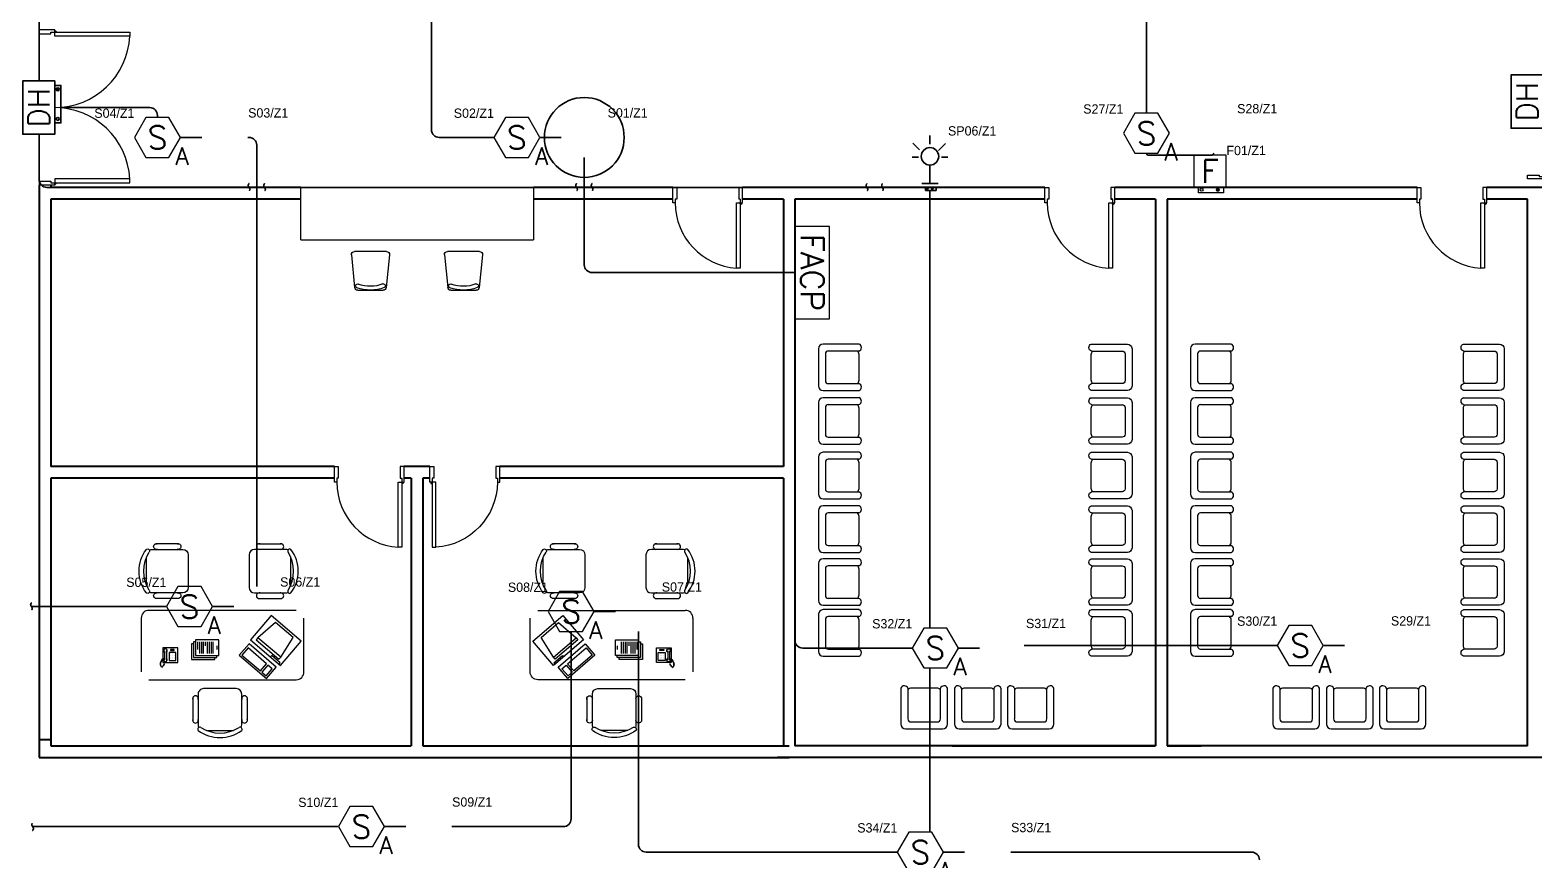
# Model space of a CAD drawing. Extents: x -59 to 582, y -1177 to 100.
# Drawn here: x 227.62 to 247.02, y -668.05 to -657.35 of the extents above; entities that cross this region are included whole.
import ezdxf
from ezdxf.enums import TextEntityAlignment as Align

# ---------------------------------------------------------------- set-up
doc = ezdxf.new("R2010")
doc.units = 0
doc.header["$LTSCALE"] = 0.15
doc.linetypes.add('HIDDEN', pattern=[0.375, 0.25, -0.125])
doc.layers.get('0').update_dxf_attribs({"color": 252})
for name, color, linetype in [('0 ARCH', 252, 'Continuous'), ('0 fire alarm', 252, 'Continuous'), ('0 sockets', 252, 'Continuous'), ('AUTOINCR', 7, 'Continuous'), ('FIRE_LOOP', 7, 'Continuous'), ('WIRING', 4, 'Continuous')]:
    doc.layers.add(name, color=color, linetype=linetype)
for name, color, linetype, lineweight in [('DOOR', 252, 'Continuous', 20), ('FUR', 252, 'Continuous', 9), ('sofa', 252, 'Continuous', 9), ('T-FIRE-B', 4, 'Continuous', 0), ('T-TEXT', 2, 'Continuous', 0), ('wall', 252, 'Continuous', 30)]:
    doc.layers.add(name, color=color, linetype=linetype, lineweight=lineweight)
doc.styles.add('ROMAND', font='ROMAND.SHX')
doc.styles.add('ROMANS', font='ROMANS.shx', dxfattribs={"width": 0.8})
doc.styles.add('TEXT-NFP', font='simplex.shx')
pattern_1 = [(0, (0, 0), (0, 6.985), [5.08, -1.905]), (90, (0, 0), (-6.985, 4e-16), [5.08, -1.905])]

# ---------------------------------------------------------------- blocks, each defined once
blk = doc.blocks.new('WQ')
h = blk.add_hatch(color=6)
h.dxf.hatch_style = 1
h.paths.add_polyline_path([(-126.091, 5), (-126.091, -169.521), (126.091, -169.521), (126.091, 5)])
h.paths.add_polyline_path([(121.091, 0), (121.091, -164.521), (-121.091, -164.521), (-121.091, 0)], flags=16)
at = {"layer": '0 sockets', "color": 3, "style": 'ROMAND'}
blk.add_attdef('ACCESS_CONTROL', (-48.663, 7.622), '', height=7.973, dxfattribs=at)
blk = doc.blocks.new('RECTANG')
for p, q in [((1, 1), (0, 1)), ((0, 1), (0, 0)), ((1, 0), (1, 1)), ((0, 0), (1, 0))]:
    blk.add_line(p, q)
blk = doc.blocks.new('IBMAT', base_point=(61, 306))
for p, q in [((75, 307), (75, 306)), ((81, 307), (75, 307)), ((81, 306), (81, 307))]:
    blk.add_line(p, q)
at = {"xscale": 21, "yscale": 17, "zscale": 21}
blk.add_blockref('RECTANG', (61, 306), dxfattribs=at)
blk = doc.blocks.new('KEYBOARD', base_point=(60, 294))
for p, xscale, yscale, zscale in [((60, 294), 19, 8, 19), ((61, 295), 13, 5, 13), ((75, 295), 3, 5, 3)]:
    blk.add_blockref('RECTANG', p, dxfattribs=dict(xscale=xscale, yscale=yscale, zscale=zscale))
blk = doc.blocks.new('FNCOMP')
for p, q in [((-6.64, 16.23), (-8.5, 3.5)), ((6.08, 16.23), (-6.64, 16.23)), ((8, 3.5), (6.08, 16.23)), ((-8.5, 3.5), (-8.5, 2.04)), ((8, 3.5), (-8.5, 3.5)), ((-8.5, 2.04), (8, 2.04)), ((8, 2.04), (8, 3.5))]:
    blk.add_line(p, q)
at = {"xscale": 1.033846153846154, "yscale": 1.033846153846154, "zscale": 1.033846153846154}
for name, p in [('IBMAT', (-10.86, 0)), ('KEYBOARD', (-10.05, -10.5))]:
    blk.add_blockref(name, p, dxfattribs=at)
blk = doc.blocks.new('CHAIR7')
for p, q in [((0, 9), (0, -9)), ((20, 12), (3, 12)), ((5.12, 15.04), (17.88, 15.04)), ((23, -7.44), (23, 7.44)), ((3, -12), (20, -12)), ((5.12, -15), (17.88, -15))]:
    blk.add_line(p, q)
for centre, radius, start, end in [((3, 9), 3, 90, 180), ((5.56, 13.54), 1.56, 73.7398, 286.2602), ((17.44, 13.54), 1.56, 253.7398, 106.2602), ((20, 9), 3, 62.41556, 90), ((22.34, 11.12), 1.1, 53.30994, 212.02741), ((4.82, 0), 19.64, 327.57575, 32.42425), ((7, 0), 20, 323.1301, 36.8699), ((3, -9), 3, 180, 270), ((5.56, -13.5), 1.56, 73.7398, 286.2602), ((17.44, -13.5), 1.56, 253.7398, 106.2602), ((20, -9), 3, 270, 297.58444), ((22.34, -11.12), 1.1, 147.97259, 306.69006)]:
    blk.add_arc(centre, radius, start, end)
blk = doc.blocks.new('FNPHONE')
for p, q in [((-9.1, 0.22), (-9.7, 0.02)), ((-8.9, 0.62), (-9.5, 0.42)), ((-8.7, 1.02), (-9.3, 0.82)), ((-8.5, 1.42), (-9.1, 1.22)), ((-8.3, 1.82), (-8.9, 1.62)), ((-7.14, 0.56), (-7.5, -0.58)), ((-7.29, 6.54), (-7.29, 1.54)), ((-6.29, 6.54), (-6.29, 1.54)), ((-3.87, 4.85), (-3.87, 4.85)), ((-3.87, 3.91), (-3.87, 3.91)), ((-3.87, 2.97), (-3.87, 2.97)), ((-3.87, 2.03), (-3.87, 2.03)), ((-2.94, 4.85), (-2.94, 4.85)), ((-2.94, 3.91), (-2.94, 3.91)), ((-2.94, 2.97), (-2.94, 2.97)), ((-2.94, 2.03), (-2.94, 2.03)), ((-2, 4.85), (-2, 4.85)), ((-2, 3.91), (-2, 3.91)), ((-2, 2.97), (-2, 2.97)), ((-2, 2.03), (-2, 2.03)), ((-9.3, -0.18), (-9.9, -0.38)), ((-9.3, -0.58), (-9.9, -0.78)), ((-9.3, -0.98), (-9.9, -1.18)), ((-9.3, -1.38), (-9.9, -1.58)), ((-9.1, -1.78), (-9.7, -1.98)), ((-8.9, -2.18), (-9.5, -2.38)), ((-8.43, -2.46), (-9.03, -2.66)), ((-7.9, -1.98), (-8.5, -2.18)), ((-7.7, -1.58), (-8.3, -1.78)), ((-7.5, -1.18), (-8.1, -1.38)), ((-7.3, -0.78), (-7.9, -0.98))]:
    blk.add_line(p, q)
for centre, start, end in [((-6.79, 6.54), 298.49146, 241.50854), ((-6.79, 1.54), 118.49146, 61.50854)]:
    blk.add_arc(centre, 1.05, start, end)
for p, xscale, yscale, zscale in [((-8.21, 0), 8.20528234483245, 8.104073169521023, 8.20528234483245), ((-4.81, 1.25), 3.75, 4.375, 3.75), ((-4.03, 6.72), 2.03125, 0.46875, 2.03125)]:
    blk.add_blockref('RECTANG', p, dxfattribs=dict(xscale=xscale, yscale=yscale, zscale=zscale))
blk = doc.blocks.new('D90')
at = {"layer": 'DOOR'}
for points in [[(0.03, 0.2), (0.03, 1.04), (0.078, 1.04), (0.078, 0.2)], [(0.03, 0.2), (0, 0.2), (0, 0), (0.05, 0), (0.05, 0.15), (0.03, 0.15)], [(0.87, 0.2), (0.9, 0.2), (0.9, 0), (0.85, 0), (0.85, 0.15), (0.87, 0.15)]]:
    blk.add_lwpolyline(points, close=True, dxfattribs=at)
blk.add_circle((0.02, 0.21), 0.01, dxfattribs=at)
blk.add_arc((0.025, 0.197), 0.845, 0.2218, 86.3889, dxfattribs=at)
blk = doc.blocks.new('Ch01')
at = {"layer": 'FUR'}
for p, q in [((-0.499, -0.205), (-0.499, 0.207)), ((-0.455, 0.247), (-0.035, 0.205)), ((0.001, 0.165), (0.001, -0.163)), ((-0.455, -0.244), (-0.035, -0.202))]:
    blk.add_line(p, q, dxfattribs=at)
for centre, radius, start, end in [((-0.459, 0.207), 0.04, 84.2894, 180), ((-0.039, 0.165), 0.04, 0, 84.2894), ((-0.055, 0.168), 0.025, 20.5276, 200.5276), ((-0.499, 0.001), 0.449, 339.1935, 20.5276), ((-0.499, 0.001), 0.499, 339.1935, 20.5276), ((-0.056, -0.167), 0.025, 159.1935, 339.1935), ((-0.039, -0.163), 0.04, 275.7106, 0), ((-0.459, -0.205), 0.04, 180, 275.7106)]:
    blk.add_arc(centre, radius, start, end, dxfattribs=at)
blk = doc.blocks.new('ARCH')
at = {"layer": 'DOOR'}
for p, q in [((46.125, 355.955), (46.125, 355.905)), ((55.17, 355.725), (55.15, 355.725))]:
    blk.add_line(p, q, dxfattribs=at)
for points in [[(46.325, 357.875), (46.325, 357.905), (46.125, 357.905), (46.125, 357.855), (46.275, 357.855), (46.275, 357.875)], [(46.325, 357.875), (47.295, 357.875), (47.295, 357.825), (46.325, 357.825)], [(65.525, 356.014), (65.525, 355.984), (65.325, 355.984), (65.325, 356.034), (65.475, 356.034), (65.475, 356.014)], [(46.325, 355.935), (47.295, 355.935), (47.295, 355.985), (46.325, 355.985)], [(54.33, 355.675), (54.3, 355.675), (54.3, 355.875), (54.35, 355.875), (54.35, 355.725), (54.33, 355.725)], [(59.13, 355.675), (59.1, 355.675), (59.1, 355.875), (59.15, 355.875), (59.15, 355.725), (59.13, 355.725)], [(59.97, 355.675), (60, 355.675), (60, 355.875), (59.95, 355.875), (59.95, 355.725), (59.97, 355.725)], [(63.93, 355.675), (63.9, 355.675), (63.9, 355.875), (63.95, 355.875), (63.95, 355.725), (63.93, 355.725)], [(64.77, 355.675), (64.8, 355.675), (64.8, 355.875), (64.75, 355.875), (64.75, 355.725), (64.77, 355.725)], [(55.17, 355.675), (55.17, 354.835), (55.122, 354.835), (55.122, 355.675)], [(59.97, 355.675), (59.97, 354.835), (59.922, 354.835), (59.922, 355.675)], [(64.77, 355.675), (64.77, 354.835), (64.722, 354.835), (64.722, 355.675)]]:
    blk.add_lwpolyline(points, close=True, dxfattribs=at)
for points in [[(46.125, 355.955), (46.275, 355.955), (46.275, 355.935), (46.325, 355.935), (46.325, 355.905), (46.125, 355.905)], [(55.17, 355.725), (55.17, 355.675), (55.2, 355.675), (55.2, 355.875), (55.15, 355.875), (55.15, 355.725)]]:
    blk.add_lwpolyline(points, dxfattribs=at)
for centre in [(46.335, 357.885), (46.335, 355.925), (55.18, 355.665), (59.98, 355.665), (64.78, 355.665)]:
    blk.add_circle(centre, 0.01, dxfattribs=at)
for centre, radius, start, end in [((46.325, 357.875), 0.971, 270, 357.0492), ((46.325, 355.933), 0.971, 2.9508, 90), ((55.175, 355.678), 0.845, 180.2218, 266.3889), ((59.975, 355.678), 0.845, 180.2218, 266.3889), ((64.775, 355.678), 0.845, 180.2218, 266.3889)]:
    blk.add_arc(centre, radius, start, end, dxfattribs=at)
at = {"layer": 'FUR'}
for p, q in [((56.702, 353.855), (56.237, 353.855)), ((59.698, 353.855), (60.163, 353.855)), ((61.502, 353.855), (61.037, 353.855)), ((64.498, 353.855), (64.963, 353.855)), ((56.177, 353.795), (56.177, 353.315)), ((56.267, 353.727), (56.267, 353.382)), ((56.7, 353.765), (56.305, 353.765)), ((56.702, 353.39), (56.702, 353.72)), ((59.698, 353.39), (59.698, 353.72)), ((59.7, 353.765), (60.095, 353.765)), ((60.133, 353.727), (60.133, 353.382)), ((60.223, 353.795), (60.223, 353.315)), ((60.977, 353.795), (60.977, 353.315)), ((61.067, 353.727), (61.067, 353.382)), ((61.5, 353.765), (61.105, 353.765)), ((61.502, 353.39), (61.502, 353.72)), ((64.498, 353.39), (64.498, 353.72)), ((64.5, 353.765), (64.895, 353.765)), ((64.933, 353.727), (64.933, 353.382)), ((65.023, 353.795), (65.023, 353.315)), ((56.305, 353.345), (56.7, 353.345)), ((60.095, 353.345), (59.7, 353.345)), ((61.105, 353.345), (61.5, 353.345)), ((64.895, 353.345), (64.5, 353.345)), ((56.177, 353.103), (56.177, 352.623)), ((56.237, 353.255), (56.702, 353.255)), ((56.702, 353.163), (56.237, 353.163)), ((60.163, 353.255), (59.698, 353.255)), ((59.698, 353.163), (60.163, 353.163)), ((60.223, 353.103), (60.223, 352.623)), ((60.977, 353.103), (60.977, 352.623)), ((61.037, 353.255), (61.502, 353.255)), ((61.502, 353.163), (61.037, 353.163)), ((64.963, 353.255), (64.498, 353.255)), ((64.498, 353.163), (64.963, 353.163)), ((65.023, 353.103), (65.023, 352.623)), ((56.267, 353.036), (56.267, 352.691)), ((56.7, 353.073), (56.305, 353.073)), ((56.702, 352.698), (56.702, 353.028)), ((59.698, 352.698), (59.698, 353.028)), ((59.7, 353.073), (60.095, 353.073)), ((60.133, 353.036), (60.133, 352.691)), ((61.067, 353.036), (61.067, 352.691)), ((61.5, 353.073), (61.105, 353.073)), ((61.502, 352.698), (61.502, 353.028)), ((64.498, 352.698), (64.498, 353.028)), ((64.5, 353.073), (64.895, 353.073)), ((64.933, 353.036), (64.933, 352.691)), ((56.237, 352.563), (56.702, 352.563)), ((56.305, 352.653), (56.7, 352.653)), ((60.163, 352.563), (59.698, 352.563)), ((60.095, 352.653), (59.7, 352.653)), ((61.037, 352.563), (61.502, 352.563)), ((61.105, 352.653), (61.5, 352.653)), ((64.963, 352.563), (64.498, 352.563)), ((64.895, 352.653), (64.5, 352.653)), ((56.177, 352.399), (56.177, 351.919)), ((56.702, 352.459), (56.237, 352.459)), ((56.267, 352.332), (56.267, 351.987)), ((56.7, 352.369), (56.305, 352.369)), ((56.702, 351.994), (56.702, 352.324)), ((59.698, 352.459), (60.163, 352.459)), ((59.698, 351.994), (59.698, 352.324)), ((59.7, 352.369), (60.095, 352.369)), ((60.133, 352.332), (60.133, 351.987)), ((60.223, 352.399), (60.223, 351.919)), ((60.977, 352.399), (60.977, 351.919)), ((61.502, 352.459), (61.037, 352.459)), ((61.067, 352.332), (61.067, 351.987)), ((61.5, 352.369), (61.105, 352.369)), ((61.502, 351.994), (61.502, 352.324)), ((64.498, 352.459), (64.963, 352.459)), ((64.498, 351.994), (64.498, 352.324)), ((64.5, 352.369), (64.895, 352.369)), ((64.933, 352.332), (64.933, 351.987)), ((65.023, 352.399), (65.023, 351.919)), ((56.305, 351.949), (56.7, 351.949)), ((60.095, 351.949), (59.7, 351.949)), ((61.105, 351.949), (61.5, 351.949)), ((64.895, 351.949), (64.5, 351.949)), ((56.237, 351.859), (56.702, 351.859)), ((56.702, 351.767), (56.237, 351.767)), ((60.163, 351.859), (59.698, 351.859)), ((59.698, 351.767), (60.163, 351.767)), ((61.037, 351.859), (61.502, 351.859)), ((61.502, 351.767), (61.037, 351.767)), ((64.963, 351.859), (64.498, 351.859)), ((64.498, 351.767), (64.963, 351.767)), ((56.177, 351.707), (56.177, 351.227)), ((56.267, 351.64), (56.267, 351.295)), ((56.7, 351.677), (56.305, 351.677)), ((56.702, 351.302), (56.702, 351.632)), ((59.698, 351.302), (59.698, 351.632)), ((59.7, 351.677), (60.095, 351.677)), ((60.133, 351.64), (60.133, 351.295)), ((60.223, 351.707), (60.223, 351.227)), ((60.977, 351.707), (60.977, 351.227)), ((61.067, 351.64), (61.067, 351.295)), ((61.5, 351.677), (61.105, 351.677)), ((61.502, 351.302), (61.502, 351.632)), ((64.498, 351.302), (64.498, 351.632)), ((64.5, 351.677), (64.895, 351.677)), ((64.933, 351.64), (64.933, 351.295)), ((65.023, 351.707), (65.023, 351.227)), ((56.237, 351.167), (56.702, 351.167)), ((56.305, 351.257), (56.7, 351.257)), ((60.163, 351.167), (59.698, 351.167)), ((60.095, 351.257), (59.7, 351.257)), ((61.037, 351.167), (61.502, 351.167)), ((61.105, 351.257), (61.5, 351.257)), ((64.963, 351.167), (64.498, 351.167)), ((64.895, 351.257), (64.5, 351.257)), ((56.177, 351.026), (56.177, 350.546)), ((56.702, 351.086), (56.237, 351.086)), ((56.267, 350.958), (56.267, 350.613)), ((56.7, 350.996), (56.305, 350.996)), ((56.702, 350.621), (56.702, 350.951)), ((59.698, 351.086), (60.163, 351.086)), ((59.698, 350.621), (59.698, 350.951)), ((59.7, 350.996), (60.095, 350.996)), ((60.133, 350.958), (60.133, 350.613)), ((60.223, 351.026), (60.223, 350.546)), ((60.977, 351.026), (60.977, 350.546)), ((61.502, 351.086), (61.037, 351.086)), ((61.067, 350.958), (61.067, 350.613)), ((61.5, 350.996), (61.105, 350.996)), ((61.502, 350.621), (61.502, 350.951)), ((64.498, 351.086), (64.963, 351.086)), ((64.498, 350.621), (64.498, 350.951)), ((64.5, 350.996), (64.895, 350.996)), ((64.933, 350.958), (64.933, 350.613)), ((65.023, 351.026), (65.023, 350.546)), ((56.305, 350.576), (56.7, 350.576)), ((60.095, 350.576), (59.7, 350.576)), ((61.105, 350.576), (61.5, 350.576)), ((64.895, 350.576), (64.5, 350.576)), ((56.177, 350.37), (56.177, 349.89)), ((56.237, 350.486), (56.702, 350.486)), ((56.702, 350.43), (56.237, 350.43)), ((60.163, 350.486), (59.698, 350.486)), ((59.698, 350.43), (60.163, 350.43)), ((60.223, 350.37), (60.223, 349.89)), ((60.977, 350.37), (60.977, 349.89)), ((61.037, 350.486), (61.502, 350.486)), ((61.502, 350.43), (61.037, 350.43)), ((64.963, 350.486), (64.498, 350.486)), ((64.498, 350.43), (64.963, 350.43)), ((65.023, 350.37), (65.023, 349.89)), ((56.267, 350.303), (56.267, 349.958)), ((56.7, 350.34), (56.305, 350.34)), ((56.702, 349.965), (56.702, 350.295)), ((59.698, 349.965), (59.698, 350.295)), ((59.7, 350.34), (60.095, 350.34)), ((60.133, 350.303), (60.133, 349.958)), ((61.067, 350.303), (61.067, 349.958)), ((61.5, 350.34), (61.105, 350.34)), ((61.502, 349.965), (61.502, 350.295)), ((64.498, 349.965), (64.498, 350.295)), ((64.5, 350.34), (64.895, 350.34)), ((64.933, 350.303), (64.933, 349.958)), ((56.237, 349.83), (56.702, 349.83)), ((56.305, 349.92), (56.7, 349.92)), ((60.163, 349.83), (59.698, 349.83)), ((60.095, 349.92), (59.7, 349.92)), ((61.037, 349.83), (61.502, 349.83)), ((61.105, 349.92), (61.5, 349.92)), ((64.963, 349.83), (64.498, 349.83)), ((64.895, 349.92), (64.5, 349.92)), ((57.241, 349.418), (57.241, 348.953)), ((57.331, 349.416), (57.331, 349.02)), ((57.706, 349.418), (57.376, 349.418)), ((57.751, 349.02), (57.751, 349.416)), ((57.841, 348.953), (57.841, 349.418)), ((57.933, 349.418), (57.933, 348.953)), ((58.023, 349.416), (58.023, 349.02)), ((58.398, 349.418), (58.068, 349.418)), ((58.443, 349.02), (58.443, 349.416)), ((58.533, 348.953), (58.533, 349.418)), ((58.615, 349.418), (58.615, 348.953)), ((58.705, 349.416), (58.705, 349.02)), ((59.08, 349.418), (58.75, 349.418)), ((59.125, 349.02), (59.125, 349.416)), ((59.215, 348.953), (59.215, 349.418)), ((62.041, 349.418), (62.041, 348.953)), ((62.131, 349.416), (62.131, 349.02)), ((62.506, 349.418), (62.176, 349.418)), ((62.551, 349.02), (62.551, 349.416)), ((62.641, 348.953), (62.641, 349.418)), ((62.733, 349.418), (62.733, 348.953)), ((62.823, 349.416), (62.823, 349.02)), ((63.198, 349.418), (62.868, 349.418)), ((63.243, 349.02), (63.243, 349.416)), ((63.333, 348.953), (63.333, 349.418)), ((63.415, 349.418), (63.415, 348.953)), ((63.505, 349.416), (63.505, 349.02)), ((63.88, 349.418), (63.55, 349.418)), ((63.925, 349.02), (63.925, 349.416)), ((64.015, 348.953), (64.015, 349.418)), ((57.301, 348.893), (57.781, 348.893)), ((57.369, 348.983), (57.714, 348.983)), ((57.993, 348.893), (58.473, 348.893)), ((58.061, 348.983), (58.406, 348.983)), ((58.675, 348.893), (59.155, 348.893)), ((58.742, 348.983), (59.087, 348.983)), ((62.101, 348.893), (62.581, 348.893)), ((62.169, 348.983), (62.514, 348.983)), ((62.793, 348.893), (63.273, 348.893)), ((62.861, 348.983), (63.206, 348.983)), ((63.475, 348.893), (63.955, 348.893)), ((63.542, 348.983), (63.887, 348.983))]:
    blk.add_line(p, q, dxfattribs=at)
for centre, major_axis, start_param, end_param in [((56.237, 353.795), (0.0424, 0.0424), 0.785398, 2.356194), ((56.685, 353.81), (-0.0339, 0.0339), 2.685296, 5.122584), ((61.037, 353.795), (0.0424, 0.0424), 0.785398, 2.356194), ((61.485, 353.81), (-0.0339, 0.0339), 2.685296, 5.122584), ((56.305, 353.727), (-0.0265, 0.0265), -0.785398, 0.785398), ((56.642, 353.72), (-0.0424, 0.0424), 3.926991, 4.775053), ((61.105, 353.727), (-0.0265, 0.0265), -0.785398, 0.785398), ((61.442, 353.72), (-0.0424, 0.0424), 3.926991, 4.775053), ((56.237, 353.315), (-0.0424, 0.0424), 0.785398, 2.356194), ((56.305, 353.382), (0.0265, 0.0265), 2.356194, 3.926991), ((56.642, 353.39), (0.0424, 0.0424), 4.649725, 5.497787), ((56.685, 353.3), (0.0339, 0.0339), 4.302194, 6.739482), ((61.037, 353.315), (-0.0424, 0.0424), 0.785398, 2.356194), ((61.105, 353.382), (0.0265, 0.0265), 2.356194, 3.926991), ((61.442, 353.39), (0.0424, 0.0424), 4.649725, 5.497787), ((61.485, 353.3), (0.0339, 0.0339), 4.302194, 6.739482), ((56.237, 353.103), (0.0424, 0.0424), 0.785398, 2.356194), ((56.685, 353.119), (-0.0339, 0.0339), 2.685296, 5.122584), ((61.037, 353.103), (0.0424, 0.0424), 0.785398, 2.356194), ((61.485, 353.119), (-0.0339, 0.0339), 2.685296, 5.122584), ((56.305, 353.036), (-0.0265, 0.0265), -0.785398, 0.785398), ((56.642, 353.028), (-0.0424, 0.0424), 3.926991, 4.775053), ((61.105, 353.036), (-0.0265, 0.0265), -0.785398, 0.785398), ((61.442, 353.028), (-0.0424, 0.0424), 3.926991, 4.775053), ((56.305, 352.691), (0.0265, 0.0265), 2.356194, 3.926991), ((56.642, 352.698), (0.0424, 0.0424), 4.649725, 5.497787), ((61.105, 352.691), (0.0265, 0.0265), 2.356194, 3.926991), ((61.442, 352.698), (0.0424, 0.0424), 4.649725, 5.497787), ((56.237, 352.623), (-0.0424, 0.0424), 0.785398, 2.356194), ((56.685, 352.608), (0.0339, 0.0339), 4.302194, 6.739482), ((61.037, 352.623), (-0.0424, 0.0424), 0.785398, 2.356194), ((61.485, 352.608), (0.0339, 0.0339), 4.302194, 6.739482), ((56.237, 352.399), (0.0424, 0.0424), 0.785398, 2.356194), ((56.305, 352.332), (-0.0265, 0.0265), -0.785398, 0.785398), ((56.642, 352.324), (-0.0424, 0.0424), 3.926991, 4.775053), ((56.685, 352.415), (-0.0339, 0.0339), 2.685296, 5.122584), ((61.037, 352.399), (0.0424, 0.0424), 0.785398, 2.356194), ((61.105, 352.332), (-0.0265, 0.0265), -0.785398, 0.785398), ((61.442, 352.324), (-0.0424, 0.0424), 3.926991, 4.775053), ((61.485, 352.415), (-0.0339, 0.0339), 2.685296, 5.122584), ((56.237, 351.919), (-0.0424, 0.0424), 0.785398, 2.356194), ((56.305, 351.987), (0.0265, 0.0265), 2.356194, 3.926991), ((56.642, 351.994), (0.0424, 0.0424), 4.649725, 5.497787), ((56.685, 351.904), (0.0339, 0.0339), 4.302194, 6.739482), ((61.037, 351.919), (-0.0424, 0.0424), 0.785398, 2.356194), ((61.105, 351.987), (0.0265, 0.0265), 2.356194, 3.926991), ((61.442, 351.994), (0.0424, 0.0424), 4.649725, 5.497787), ((61.485, 351.904), (0.0339, 0.0339), 4.302194, 6.739482), ((56.237, 351.707), (0.0424, 0.0424), 0.785398, 2.356194), ((56.685, 351.723), (-0.0339, 0.0339), 2.685296, 5.122584), ((61.037, 351.707), (0.0424, 0.0424), 0.785398, 2.356194), ((61.485, 351.723), (-0.0339, 0.0339), 2.685296, 5.122584), ((56.305, 351.64), (-0.0265, 0.0265), -0.785398, 0.785398), ((56.642, 351.632), (-0.0424, 0.0424), 3.926991, 4.775053), ((61.105, 351.64), (-0.0265, 0.0265), -0.785398, 0.785398), ((61.442, 351.632), (-0.0424, 0.0424), 3.926991, 4.775053), ((56.237, 351.227), (-0.0424, 0.0424), 0.785398, 2.356194), ((56.305, 351.295), (0.0265, 0.0265), 2.356194, 3.926991), ((56.642, 351.302), (0.0424, 0.0424), 4.649725, 5.497787), ((56.685, 351.212), (0.0339, 0.0339), 4.302194, 6.739482), ((61.037, 351.227), (-0.0424, 0.0424), 0.785398, 2.356194), ((61.105, 351.295), (0.0265, 0.0265), 2.356194, 3.926991), ((61.442, 351.302), (0.0424, 0.0424), 4.649725, 5.497787), ((61.485, 351.212), (0.0339, 0.0339), 4.302194, 6.739482), ((56.237, 351.026), (0.0424, 0.0424), 0.785398, 2.356194), ((56.305, 350.958), (-0.0265, 0.0265), -0.785398, 0.785398), ((56.642, 350.951), (-0.0424, 0.0424), 3.926991, 4.775053), ((56.685, 351.041), (-0.0339, 0.0339), 2.685296, 5.122584), ((61.037, 351.026), (0.0424, 0.0424), 0.785398, 2.356194), ((61.105, 350.958), (-0.0265, 0.0265), -0.785398, 0.785398), ((61.442, 350.951), (-0.0424, 0.0424), 3.926991, 4.775053), ((61.485, 351.041), (-0.0339, 0.0339), 2.685296, 5.122584), ((56.305, 350.613), (0.0265, 0.0265), 2.356194, 3.926991), ((56.642, 350.621), (0.0424, 0.0424), 4.649725, 5.497787), ((56.685, 350.53), (0.0339, 0.0339), 4.302194, 6.739482), ((61.105, 350.613), (0.0265, 0.0265), 2.356194, 3.926991), ((61.442, 350.621), (0.0424, 0.0424), 4.649725, 5.497787), ((61.485, 350.53), (0.0339, 0.0339), 4.302194, 6.739482), ((56.237, 350.546), (-0.0424, 0.0424), 0.785398, 2.356194), ((56.237, 350.37), (0.0424, 0.0424), 0.785398, 2.356194), ((56.685, 350.385), (-0.0339, 0.0339), 2.685296, 5.122584), ((61.037, 350.546), (-0.0424, 0.0424), 0.785398, 2.356194), ((61.037, 350.37), (0.0424, 0.0424), 0.785398, 2.356194), ((61.485, 350.385), (-0.0339, 0.0339), 2.685296, 5.122584), ((56.305, 350.303), (-0.0265, 0.0265), -0.785398, 0.785398), ((56.642, 350.295), (-0.0424, 0.0424), 3.926991, 4.775053), ((61.105, 350.303), (-0.0265, 0.0265), -0.785398, 0.785398), ((61.442, 350.295), (-0.0424, 0.0424), 3.926991, 4.775053), ((56.237, 349.89), (-0.0424, 0.0424), 0.785398, 2.356194), ((56.305, 349.958), (0.0265, 0.0265), 2.356194, 3.926991), ((56.642, 349.965), (0.0424, 0.0424), 4.649725, 5.497787), ((56.685, 349.875), (0.0339, 0.0339), 4.302194, 6.739482), ((61.037, 349.89), (-0.0424, 0.0424), 0.785398, 2.356194), ((61.105, 349.958), (0.0265, 0.0265), 2.356194, 3.926991), ((61.442, 349.965), (0.0424, 0.0424), 4.649725, 5.497787), ((61.485, 349.875), (0.0339, 0.0339), 4.302194, 6.739482), ((57.286, 349.4), (0.0339, 0.0339), 5.826889, 8.264177), ((57.376, 349.358), (0.0424, 0.0424), 0.785398, 1.63346), ((57.706, 349.358), (-0.0424, 0.0424), 4.649725, 5.497787), ((57.797, 349.4), (-0.0339, 0.0339), 4.302194, 6.739482), ((57.978, 349.4), (0.0339, 0.0339), 5.826889, 8.264177), ((58.068, 349.358), (0.0424, 0.0424), 0.785398, 1.63346), ((58.398, 349.358), (-0.0424, 0.0424), 4.649725, 5.497787), ((58.488, 349.4), (-0.0339, 0.0339), 4.302194, 6.739482), ((58.659, 349.4), (0.0339, 0.0339), 5.826889, 8.264177), ((58.75, 349.358), (0.0424, 0.0424), 0.785398, 1.63346), ((59.08, 349.358), (-0.0424, 0.0424), 4.649725, 5.497787), ((59.17, 349.4), (-0.0339, 0.0339), 4.302194, 6.739482), ((62.086, 349.4), (0.0339, 0.0339), 5.826889, 8.264177), ((62.176, 349.358), (0.0424, 0.0424), 0.785398, 1.63346), ((62.506, 349.358), (-0.0424, 0.0424), 4.649725, 5.497787), ((62.597, 349.4), (-0.0339, 0.0339), 4.302194, 6.739482), ((62.778, 349.4), (0.0339, 0.0339), 5.826889, 8.264177), ((62.868, 349.358), (0.0424, 0.0424), 0.785398, 1.63346), ((63.198, 349.358), (-0.0424, 0.0424), 4.649725, 5.497787), ((63.288, 349.4), (-0.0339, 0.0339), 4.302194, 6.739482), ((63.459, 349.4), (0.0339, 0.0339), 5.826889, 8.264177), ((63.55, 349.358), (0.0424, 0.0424), 0.785398, 1.63346), ((63.88, 349.358), (-0.0424, 0.0424), 4.649725, 5.497787), ((63.97, 349.4), (-0.0339, 0.0339), 4.302194, 6.739482), ((57.369, 349.02), (0.0265, 0.0265), 2.356194, 3.926991), ((57.714, 349.02), (-0.0265, 0.0265), 2.356194, 3.926991), ((58.061, 349.02), (0.0265, 0.0265), 2.356194, 3.926991), ((58.406, 349.02), (-0.0265, 0.0265), 2.356194, 3.926991), ((58.742, 349.02), (0.0265, 0.0265), 2.356194, 3.926991), ((59.087, 349.02), (-0.0265, 0.0265), 2.356194, 3.926991), ((62.169, 349.02), (0.0265, 0.0265), 2.356194, 3.926991), ((62.514, 349.02), (-0.0265, 0.0265), 2.356194, 3.926991), ((62.861, 349.02), (0.0265, 0.0265), 2.356194, 3.926991), ((63.206, 349.02), (-0.0265, 0.0265), 2.356194, 3.926991), ((63.542, 349.02), (0.0265, 0.0265), 2.356194, 3.926991), ((63.887, 349.02), (-0.0265, 0.0265), 2.356194, 3.926991), ((57.301, 348.953), (-0.0424, 0.0424), 0.785398, 2.356194), ((57.781, 348.953), (0.0424, 0.0424), 3.926991, 5.497787), ((57.993, 348.953), (-0.0424, 0.0424), 0.785398, 2.356194), ((58.473, 348.953), (0.0424, 0.0424), 3.926991, 5.497787), ((58.675, 348.953), (-0.0424, 0.0424), 0.785398, 2.356194), ((59.155, 348.953), (0.0424, 0.0424), 3.926991, 5.497787), ((62.101, 348.953), (-0.0424, 0.0424), 0.785398, 2.356194), ((62.581, 348.953), (0.0424, 0.0424), 3.926991, 5.497787), ((62.793, 348.953), (-0.0424, 0.0424), 0.785398, 2.356194), ((63.273, 348.953), (0.0424, 0.0424), 3.926991, 5.497787), ((63.475, 348.953), (-0.0424, 0.0424), 0.785398, 2.356194), ((63.955, 348.953), (0.0424, 0.0424), 3.926991, 5.497787)]:
    blk.add_ellipse(centre, major_axis=major_axis, ratio=1, start_param=start_param, end_param=end_param, dxfattribs=at)
at = {"layer": 'FUR', "extrusion": (0, 0, -1)}
for centre, major_axis, start_param, end_param in [((59.715, 353.81), (0.0339, 0.0339), 2.685296, 5.122584), ((60.163, 353.795), (-0.0424, 0.0424), 0.785398, 2.356194), ((64.515, 353.81), (0.0339, 0.0339), 2.685296, 5.122584), ((64.963, 353.795), (-0.0424, 0.0424), 0.785398, 2.356194), ((59.758, 353.72), (0.0424, 0.0424), 3.926991, 4.775053), ((60.095, 353.727), (0.0265, 0.0265), -0.785398, 0.785398), ((64.558, 353.72), (0.0424, 0.0424), 3.926991, 4.775053), ((64.895, 353.727), (0.0265, 0.0265), -0.785398, 0.785398), ((59.715, 353.3), (-0.0339, 0.0339), 4.302194, 6.739482), ((59.758, 353.39), (-0.0424, 0.0424), 4.649725, 5.497787), ((60.095, 353.382), (-0.0265, 0.0265), 2.356194, 3.926991), ((60.163, 353.315), (0.0424, 0.0424), 0.785398, 2.356194), ((64.515, 353.3), (-0.0339, 0.0339), 4.302194, 6.739482), ((64.558, 353.39), (-0.0424, 0.0424), 4.649725, 5.497787), ((64.895, 353.382), (-0.0265, 0.0265), 2.356194, 3.926991), ((64.963, 353.315), (0.0424, 0.0424), 0.785398, 2.356194), ((59.715, 353.119), (0.0339, 0.0339), 2.685296, 5.122584), ((60.163, 353.103), (-0.0424, 0.0424), 0.785398, 2.356194), ((64.515, 353.119), (0.0339, 0.0339), 2.685296, 5.122584), ((64.963, 353.103), (-0.0424, 0.0424), 0.785398, 2.356194), ((59.758, 353.028), (0.0424, 0.0424), 3.926991, 4.775053), ((60.095, 353.036), (0.0265, 0.0265), -0.785398, 0.785398), ((64.558, 353.028), (0.0424, 0.0424), 3.926991, 4.775053), ((64.895, 353.036), (0.0265, 0.0265), -0.785398, 0.785398), ((59.758, 352.698), (-0.0424, 0.0424), 4.649725, 5.497787), ((60.095, 352.691), (-0.0265, 0.0265), 2.356194, 3.926991), ((64.558, 352.698), (-0.0424, 0.0424), 4.649725, 5.497787), ((64.895, 352.691), (-0.0265, 0.0265), 2.356194, 3.926991), ((59.715, 352.608), (-0.0339, 0.0339), 4.302194, 6.739482), ((60.163, 352.623), (0.0424, 0.0424), 0.785398, 2.356194), ((64.515, 352.608), (-0.0339, 0.0339), 4.302194, 6.739482), ((64.963, 352.623), (0.0424, 0.0424), 0.785398, 2.356194), ((59.715, 352.415), (0.0339, 0.0339), 2.685296, 5.122584), ((59.758, 352.324), (0.0424, 0.0424), 3.926991, 4.775053), ((60.095, 352.332), (0.0265, 0.0265), -0.785398, 0.785398), ((60.163, 352.399), (-0.0424, 0.0424), 0.785398, 2.356194), ((64.515, 352.415), (0.0339, 0.0339), 2.685296, 5.122584), ((64.558, 352.324), (0.0424, 0.0424), 3.926991, 4.775053), ((64.895, 352.332), (0.0265, 0.0265), -0.785398, 0.785398), ((64.963, 352.399), (-0.0424, 0.0424), 0.785398, 2.356194), ((59.715, 351.904), (-0.0339, 0.0339), 4.302194, 6.739482), ((59.758, 351.994), (-0.0424, 0.0424), 4.649725, 5.497787), ((60.095, 351.987), (-0.0265, 0.0265), 2.356194, 3.926991), ((60.163, 351.919), (0.0424, 0.0424), 0.785398, 2.356194), ((64.515, 351.904), (-0.0339, 0.0339), 4.302194, 6.739482), ((64.558, 351.994), (-0.0424, 0.0424), 4.649725, 5.497787), ((64.895, 351.987), (-0.0265, 0.0265), 2.356194, 3.926991), ((64.963, 351.919), (0.0424, 0.0424), 0.785398, 2.356194), ((59.715, 351.723), (0.0339, 0.0339), 2.685296, 5.122584), ((60.163, 351.707), (-0.0424, 0.0424), 0.785398, 2.356194), ((64.515, 351.723), (0.0339, 0.0339), 2.685296, 5.122584), ((64.963, 351.707), (-0.0424, 0.0424), 0.785398, 2.356194), ((59.758, 351.632), (0.0424, 0.0424), 3.926991, 4.775053), ((60.095, 351.64), (0.0265, 0.0265), -0.785398, 0.785398), ((64.558, 351.632), (0.0424, 0.0424), 3.926991, 4.775053), ((64.895, 351.64), (0.0265, 0.0265), -0.785398, 0.785398), ((59.715, 351.212), (-0.0339, 0.0339), 4.302194, 6.739482), ((59.758, 351.302), (-0.0424, 0.0424), 4.649725, 5.497787), ((60.095, 351.295), (-0.0265, 0.0265), 2.356194, 3.926991), ((60.163, 351.227), (0.0424, 0.0424), 0.785398, 2.356194), ((64.515, 351.212), (-0.0339, 0.0339), 4.302194, 6.739482), ((64.558, 351.302), (-0.0424, 0.0424), 4.649725, 5.497787), ((64.895, 351.295), (-0.0265, 0.0265), 2.356194, 3.926991), ((64.963, 351.227), (0.0424, 0.0424), 0.785398, 2.356194), ((59.715, 351.041), (0.0339, 0.0339), 2.685296, 5.122584), ((59.758, 350.951), (0.0424, 0.0424), 3.926991, 4.775053), ((60.095, 350.958), (0.0265, 0.0265), -0.785398, 0.785398), ((60.163, 351.026), (-0.0424, 0.0424), 0.785398, 2.356194), ((64.515, 351.041), (0.0339, 0.0339), 2.685296, 5.122584), ((64.558, 350.951), (0.0424, 0.0424), 3.926991, 4.775053), ((64.895, 350.958), (0.0265, 0.0265), -0.785398, 0.785398), ((64.963, 351.026), (-0.0424, 0.0424), 0.785398, 2.356194), ((59.715, 350.53), (-0.0339, 0.0339), 4.302194, 6.739482), ((59.758, 350.621), (-0.0424, 0.0424), 4.649725, 5.497787), ((60.095, 350.613), (-0.0265, 0.0265), 2.356194, 3.926991), ((64.515, 350.53), (-0.0339, 0.0339), 4.302194, 6.739482), ((64.558, 350.621), (-0.0424, 0.0424), 4.649725, 5.497787), ((64.895, 350.613), (-0.0265, 0.0265), 2.356194, 3.926991), ((59.715, 350.385), (0.0339, 0.0339), 2.685296, 5.122584), ((60.163, 350.546), (0.0424, 0.0424), 0.785398, 2.356194), ((60.163, 350.37), (-0.0424, 0.0424), 0.785398, 2.356194), ((64.515, 350.385), (0.0339, 0.0339), 2.685296, 5.122584), ((64.963, 350.546), (0.0424, 0.0424), 0.785398, 2.356194), ((64.963, 350.37), (-0.0424, 0.0424), 0.785398, 2.356194), ((59.758, 350.295), (0.0424, 0.0424), 3.926991, 4.775053), ((60.095, 350.303), (0.0265, 0.0265), -0.785398, 0.785398), ((64.558, 350.295), (0.0424, 0.0424), 3.926991, 4.775053), ((64.895, 350.303), (0.0265, 0.0265), -0.785398, 0.785398), ((59.715, 349.875), (-0.0339, 0.0339), 4.302194, 6.739482), ((59.758, 349.965), (-0.0424, 0.0424), 4.649725, 5.497787), ((60.095, 349.958), (-0.0265, 0.0265), 2.356194, 3.926991), ((60.163, 349.89), (0.0424, 0.0424), 0.785398, 2.356194), ((64.515, 349.875), (-0.0339, 0.0339), 4.302194, 6.739482), ((64.558, 349.965), (-0.0424, 0.0424), 4.649725, 5.497787), ((64.895, 349.958), (-0.0265, 0.0265), 2.356194, 3.926991), ((64.963, 349.89), (0.0424, 0.0424), 0.785398, 2.356194)]:
    blk.add_ellipse(centre, major_axis=major_axis, ratio=1, start_param=start_param, end_param=end_param, dxfattribs=at)
at = {"layer": 'sofa'}
for p, q in [((49.5, 355.875), (52.5, 355.875)), ((49.5, 355.2), (49.5, 355.875)), ((52.5, 355.875), (52.5, 355.2)), ((49.5, 355.2), (52.5, 355.2)), ((49.441, 350.421), (47.541, 350.421)), ((52.559, 350.421), (54.459, 350.421)), ((47.441, 350.321), (47.441, 349.627)), ((54.559, 350.321), (54.559, 349.627))]:
    blk.add_line(p, q, dxfattribs=at)
for points in [[(47.541, 349.527), (49.441, 349.527, 0.414214), (49.541, 349.627), (49.541, 350.321)], [(54.459, 349.527), (52.559, 349.527, -0.414214), (52.459, 349.627), (52.459, 350.321)]]:
    blk.add_lwpolyline(points, format="xyb", dxfattribs=at)
for points in [[(48.117, 349.989), (48.092, 349.989), (48.092, 349.789), (48.392, 349.789), (48.392, 349.814)], [(48.142, 350.014), (48.117, 350.014), (48.117, 349.814), (48.417, 349.814), (48.417, 349.839)], [(48.442, 350.039), (48.142, 350.039), (48.142, 349.839), (48.442, 349.839), (48.442, 350.039)], [(48.167, 350.014), (48.167, 349.914)], [(48.192, 350.014), (48.192, 349.864)], [(48.217, 350.014), (48.217, 349.864)], [(48.242, 350.014), (48.242, 349.864)], [(48.267, 350.014), (48.267, 349.964)], [(48.292, 350.014), (48.292, 349.864)], [(48.317, 350.014), (48.317, 349.864)], [(48.342, 350.014), (48.342, 349.864)], [(48.367, 350.014), (48.367, 349.864)], [(53.558, 350.039), (53.858, 350.039), (53.858, 349.839), (53.558, 349.839), (53.558, 350.039)], [(53.858, 350.014), (53.883, 350.014), (53.883, 349.814), (53.583, 349.814), (53.583, 349.839)], [(53.883, 349.989), (53.908, 349.989), (53.908, 349.789), (53.608, 349.789), (53.608, 349.814)], [(53.633, 350.014), (53.633, 349.864)], [(53.658, 350.014), (53.658, 349.864)], [(53.683, 350.014), (53.683, 349.864)], [(53.708, 350.014), (53.708, 349.864)], [(53.733, 350.014), (53.733, 349.964)], [(53.758, 350.014), (53.758, 349.864)], [(53.783, 350.014), (53.783, 349.864)], [(53.808, 350.014), (53.808, 349.864)], [(53.833, 350.014), (53.833, 349.914)], [(48.417, 349.964), (48.417, 349.914)], [(53.583, 349.964), (53.583, 349.914)]]:
    blk.add_lwpolyline(points, dxfattribs=at)
for centre, start, end in [((47.541, 350.321), 90, 180), ((54.459, 350.321), 0, 90)]:
    blk.add_arc(centre, 0.1, start, end, dxfattribs=at)
at = {"layer": 'wall'}
for p, q in [((46.125, 355.905), (46.125, 355.2)), ((46.275, 355.905), (46.275, 355.875)), ((49.5, 355.875), (46.275, 355.875)), ((54.3, 355.875), (52.5, 355.875)), ((55.8, 355.875), (55.2, 355.875)), ((59.1, 355.875), (55.8, 355.875)), ((63.9, 355.875), (60, 355.875)), ((65.325, 355.875), (64.8, 355.875)), ((72.25, 355.875), (65.325, 355.875)), ((49.5, 355.725), (46.275, 355.725)), ((46.275, 355.725), (46.275, 352.275)), ((54.3, 355.725), (52.5, 355.725)), ((55.725, 355.725), (55.2, 355.725)), ((55.725, 355.725), (55.725, 352.275)), ((59.1, 355.725), (55.875, 355.725)), ((55.875, 355.725), (55.875, 348.675)), ((59.97, 355.725), (59.95, 355.725)), ((60.525, 355.725), (60, 355.725)), ((60.525, 355.725), (60.525, 348.675)), ((60.675, 355.725), (60.675, 348.675)), ((63.9, 355.725), (60.675, 355.725)), ((65.325, 355.725), (64.8, 355.725)), ((65.325, 348.675), (65.325, 355.725)), ((46.125, 355.275), (46.125, 348.525)), ((55.875, 355.125), (55.875, 348.675)), ((49.934, 352.275), (46.275, 352.275)), ((46.275, 352.125), (46.275, 348.675)), ((49.934, 352.125), (46.275, 352.125)), ((51.166, 352.275), (50.834, 352.275)), ((50.925, 352.125), (50.834, 352.125)), ((50.925, 352.125), (50.925, 348.675)), ((51.075, 352.125), (51.075, 348.675)), ((51.166, 352.125), (51.075, 352.125)), ((55.725, 352.275), (52.066, 352.275)), ((55.725, 352.125), (52.066, 352.125)), ((55.725, 352.125), (55.725, 348.675)), ((46.275, 348.75), (46.125, 348.75)), ((46.275, 348.675), (50.925, 348.675)), ((51.075, 348.675), (55.8, 348.675)), ((60.525, 348.675), (55.875, 348.675)), ((60.525, 348.675), (55.875, 348.675)), ((60.525, 348.675), (55.875, 348.675)), ((56.351, 348.675), (55.875, 348.675)), ((56.351, 348.675), (55.875, 348.675)), ((58.725, 348.675), (56.351, 348.675)), ((57.904, 348.675), (59.42, 348.675)), ((60.525, 348.675), (58.301, 348.675)), ((60.525, 348.675), (58.725, 348.675)), ((60.525, 348.675), (58.875, 348.675)), ((59.42, 348.675), (60.525, 348.675)), ((65.325, 348.675), (60.675, 348.675)), ((65.325, 348.675), (60.675, 348.675)), ((65.325, 348.675), (60.675, 348.675)), ((65.325, 348.675), (60.675, 348.675)), ((63.075, 348.675), (60.675, 348.675)), ((63.075, 348.675), (60.675, 348.675)), ((60.675, 348.675), (61.115, 348.675)), ((46.125, 348.525), (55.8, 348.525)), ((55.725, 348.525), (55.65, 348.525)), ((55.725, 348.525), (55.65, 348.525)), ((55.725, 348.525), (55.65, 348.525)), ((82.275, 348.525), (55.724, 348.525)), ((65.4, 348.525), (55.724, 348.525)), ((65.325, 348.525), (55.724, 348.525)), ((57.8, 348.525), (55.724, 348.525))]:
    blk.add_line(p, q, dxfattribs=at)
at = {"layer": 'DOOR', "rotation": 180}
blk.add_blockref('D90', (50.834, 352.275), dxfattribs=at)
at = {"layer": 'DOOR', "xscale": -1, "rotation": 180}
blk.add_blockref('D90', (51.166, 352.275), dxfattribs=at)
at = {"layer": 'sofa', "yscale": 0.0234375, "zscale": 0.0234375}
for name, p, xscale in [('CHAIR7', (48.047, 350.926), -0.0234375), ('CHAIR7', (48.834, 350.926), 0.0234375), ('CHAIR7', (53.166, 350.926), -0.0234375), ('CHAIR7', (53.953, 350.926), 0.0234375), ('FNPHONE', (47.913, 349.747), 0.0234375), ('FNPHONE', (54.087, 349.747), -0.0234375)]:
    blk.add_blockref(name, p, dxfattribs=dict(at, xscale=xscale))
at = {"layer": 'sofa'}
for name, p, xscale, yscale, zscale, rotation in [('FNCOMP', (49.045, 349.875), 0.02343749999997079, 0.02343749999997079, 0.02343749999997079, 319.3987053547845), ('FNCOMP', (52.955, 349.875), -0.02343749999997079, 0.0234375, 0.0234375, 40.60129464521547), ('CHAIR7', (48.457, 349.412), 0.0234375, 0.0234375, 0.0234375, 270), ('CHAIR7', (53.543, 349.412), -0.0234375, 0.0234375, 0.0234375, 90)]:
    blk.add_blockref(name, p, dxfattribs=dict(at, xscale=xscale, yscale=yscale, zscale=zscale, rotation=rotation))
at = {"layer": 'wall', "xscale": -1, "rotation": 90}
for p in [(50.4, 354.55), (51.6, 354.55)]:
    blk.add_blockref('Ch01', p, dxfattribs=at)
blk = doc.blocks.new('dressable smoke detectore above false ceiling')
blk.add_lwpolyline([(200, 0), (100, 173), (-100, 173), (-200, 0), (-100, -173), (100, -173)], close=True)
at = {"layer": 'T-TEXT', "style": 'ROMANS'}
blk.add_attdef('S', text='', height=200, dxfattribs=at).set_placement((0, 0, 0), align=Align.MIDDLE)
blk.add_attdef('A', text='', height=150, dxfattribs=at).set_placement((215, -161), align=Align.MIDDLE_CENTER)
blk = doc.blocks.new('*U263')
h = blk.add_hatch()
h.set_pattern_fill('ANGLE', color=3)
h.set_pattern_definition(pattern_1)
h.paths.add_polyline_path([(56, -302, 1), (81, -302, 1)])
blk.add_lwpolyline([(-140, -280), (140, -280), (140, 0), (-140, 0)], close=True)
at = {"color": 3}
blk.add_lwpolyline([(-99, -280), (116, -280), (116, -326), (-99, -326)], close=True, dxfattribs=at)
for centre in [(-73, -302), (68, -302)]:
    blk.add_circle(centre, 12.3, dxfattribs=at)
at = {"layer": 'T-TEXT', "style": 'TEXT-NFP'}
blk.add_attdef('F', text='', height=200, dxfattribs=at).set_placement((0, -140, 0), align=Align.MIDDLE)
blk = doc.blocks.new('*U225')
h = blk.add_hatch()
h.set_pattern_fill('ANGLE', color=3)
h.set_pattern_definition(pattern_1)
h.paths.add_polyline_path([(157, -29, 1), (186, -29, 1)])
blk.add_lwpolyline([(250, 0), (250, 300), (-250, 300), (-250, 0)], close=True)
at = {"color": 3}
blk.add_lwpolyline([(-143, 0), (208, 0), (208, -58), (-143, -58)], close=True, dxfattribs=at)
for centre in [(-106, -29), (172, -29)]:
    blk.add_circle(centre, 14.4, dxfattribs=at)
at = {"layer": 'T-TEXT', "style": 'TEXT-NFP'}
blk.add_attdef('DH', text='', height=200, dxfattribs=at).set_placement((0, 150, 0), align=Align.MIDDLE)
blk = doc.blocks.new('*U226')
h = blk.add_hatch()
h.set_pattern_fill('ANGLE', color=3)
h.set_pattern_definition(pattern_1)
h.paths.add_polyline_path([(157, -29, 1), (186, -29, 1)])
blk.add_lwpolyline([(250, 0), (250, 300), (-250, 300), (-250, 0)], close=True)
at = {"color": 3}
blk.add_lwpolyline([(-143, 0), (208, 0), (208, -58), (-143, -58)], close=True, dxfattribs=at)
for centre in [(-106, -29), (172, -29)]:
    blk.add_circle(centre, 14.4, dxfattribs=at)
at = {"layer": 'T-TEXT', "style": 'TEXT-NFP'}
blk.add_attdef('DH', text='', height=200, dxfattribs=at).set_placement((0, 150, 0), align=Align.MIDDLE)
blk = doc.blocks.new('*U227')
blk.add_lwpolyline([(400, 0), (400, 300), (-400, 300), (-400, 0)], close=True)
at = {"layer": 'T-TEXT', "style": 'TEXT-NFP'}
blk.add_attdef('FACP', text='', height=200, dxfattribs=at).set_placement((0, 150, 0), align=Align.MIDDLE)
blk = doc.blocks.new('*U208')
at = {"linetype": 'ByBlock'}
h = blk.add_hatch(dxfattribs=at)
h.set_pattern_fill('ANGLE', color=2)
h.set_pattern_definition(pattern_1)
h.paths.add_polyline_path([(27, -14, 1), (15, -14, 1)])
at = {"color": 1}
for p, q in [((-1, 374), (-1, 450)), ((-99, 262), (-155, 262)), ((-90, 325), (-148, 383)), ((135, 380), (75, 321)), ((99, 262), (155, 262)), ((0, 193), (0, 35)), ((71, 35), (-71, 35)), ((71, 0), (-71, 0))]:
    blk.add_line(p, q, dxfattribs=at)
at = {"color": 6, "linetype": 'ByBlock'}
blk.add_lwpolyline([(-37, 0), (54, 0), (54, -26), (-37, -26)], close=True, dxfattribs=at)
at = {"color": 1}
blk.add_circle((0, 269), 75.9, dxfattribs=at)
at = {"color": 6, "linetype": 'ByBlock'}
for centre in [(-21, -14), (21, -14)]:
    blk.add_circle(centre, 6, dxfattribs=at)
blk = doc.blocks.new('endtick', base_point=(-3267.27, -69559.4))
at = {"layer": 'WIRING', "color": 2, "linetype": 'HIDDEN'}
blk.add_spline([(-3267.27, -69509.4), (-3276.985, -69534.4), (-3267.27, -69559.4), (-3256.425, -69584.4), (-3267.27, -69609.4)], degree=3, dxfattribs=at)

msp = doc.modelspace()

# ---------------------------------------------------------------- linework, layer by layer
at = {"layer": '0 fire alarm', "color": 2}
msp.add_circle((234.767, -658.735), 0.515, dxfattribs=at)
at = {"layer": '0 sockets', "color": 4}
for points in [[(227.735, -652.69), (227.735, -658.007)], [(230.642, -659.379), (234.667, -659.379)], [(234.867, -659.379), (238.413, -659.379)], [(238.613, -659.379), (239.226, -659.379)], [(239.226, -659.379), (239.226, -659.379)], [(239.226, -659.418), (239.226, -665.062)], [(239.226, -665.577), (239.226, -667.694)]]:
    msp.add_lwpolyline(points, dxfattribs=at)
msp.add_lwpolyline([(227.735, -658.694), (227.735, -659.279, 0.414214), (227.835, -659.379), (230.442, -659.379)], format="xyb", dxfattribs=at)
at = {"layer": 'FIRE_LOOP', "color": 3}
for p, q in [((242.019, -658.424), (242.019, -653.134)), ((232.796, -654.884), (232.796, -658.635)), ((229.161, -658.35), (228.014, -658.35)), ((229.261, -658.478), (229.261, -658.45)), ((229.832, -658.735), (229.559, -658.735)), ((230.442, -658.735), (230.427, -658.735)), ((232.896, -658.735), (233.601, -658.735)), ((234.196, -658.735), (234.469, -658.735)), ((230.542, -664.527), (230.542, -658.835)), ((234.767, -658.993), (234.767, -660.377)), ((242.019, -658.939), (242.019, -658.939)), ((242.839, -658.962), (242.042, -658.962)), ((242.864, -658.962), (242.839, -658.962)), ((242.887, -658.939), (242.887, -658.939)), ((234.867, -660.477), (237.485, -660.477)), ((237.485, -660.477), (237.485, -665.219)), ((227.635, -664.785), (229.376, -664.785)), ((229.971, -664.785), (230.245, -664.785)), ((234.894, -664.849), (235.168, -664.849)), ((234.597, -665.107), (234.597, -667.522)), ((235.466, -667.851), (235.466, -665.107)), ((237.585, -665.319), (238.998, -665.319)), ((239.593, -665.319), (239.866, -665.319)), ((240.442, -665.286), (243.706, -665.286)), ((244.301, -665.286), (244.574, -665.286)), ((231.594, -667.622), (227.651, -667.622)), ((232.189, -667.622), (232.463, -667.622)), ((234.497, -667.622), (233.058, -667.622)), ((238.806, -667.951), (235.566, -667.951)), ((239.401, -667.951), (239.674, -667.951)), ((243.376, -667.951), (240.269, -667.951))]:
    msp.add_line(p, q, dxfattribs=at)
for centre, radius, start, end in [((229.161, -658.45), 0.1, 360, 90), ((230.442, -658.835), 0.1, 0, 90), ((232.896, -658.635), 0.1, 180, 270), ((242.042, -658.939), 0.0233, 180, 270), ((242.864, -658.939), 0.0233, 270, 0), ((234.867, -660.377), 0.1, 180, 270), ((237.585, -665.219), 0.1, 180, 270), ((234.497, -667.522), 0.1, 270, 0), ((235.566, -667.851), 0.1, 180, 270), ((243.376, -668.051), 0.1, 360, 90)]:
    msp.add_arc(centre, radius, start, end, dxfattribs=at)

# ---------------------------------------------------------------- block references
at = {"layer": '0 ARCH', "color": 3}
msp.add_blockref('ARCH', (181.61, -1015.254), dxfattribs=at)
at = {"layer": '0 fire alarm', "color": 3, "xscale": 0.001374, "yscale": 0.001374, "zscale": 0.001374, "rotation": 90}
for name, p in [('*U225', (227.935, -658.35)), ('*U226', (247.135, -658.272))]:
    msp.add_blockref(name, p, dxfattribs=at).add_auto_attribs({'DH': 'DH'})
at = {"layer": '0 fire alarm', "color": 3}
for name, p, xscale, yscale, zscale in [('*U208', (239.226, -659.379), 0.001488, 0.001488, 0.001488), ('endtick', (230.442, -659.379), 0.001, 0.001, 0.001), ('endtick', (230.642, -659.379), 0.001, 0.001, 0.001), ('endtick', (234.667, -659.379), 0.001, 0.001, 0.001), ('endtick', (234.867, -659.379), 0.001, 0.001, 0.001), ('endtick', (238.413, -659.379), 0.001, 0.001, 0.001), ('endtick', (238.613, -659.379), 0.001, 0.001, 0.001), ('endtick', (227.635, -664.785), 0.001, 0.001, 0.001)]:
    msp.add_blockref(name, p, dxfattribs=dict(at, xscale=xscale, yscale=yscale, zscale=zscale))
at = {"layer": '0 fire alarm', "color": 3, "xscale": 0.001, "yscale": 0.001, "zscale": 0.001, "rotation": 180.0000000000007}
msp.add_blockref('endtick', (227.651, -667.622), dxfattribs=at)
at = {"layer": '0 sockets', "color": 3}
msp.add_blockref('WQ', (244.611, -582.756), dxfattribs=at)
at = {"layer": 'T-FIRE-B', "color": 2, "xscale": 0.001487761816891826, "yscale": 0.001487761816891826, "zscale": 0.001487761816891826}
for p in [(242.019, -658.681), (229.261, -658.735), (233.898, -658.735), (229.674, -664.785), (234.597, -664.849), (239.295, -665.319), (244.003, -665.286), (231.892, -667.622), (239.103, -667.951)]:
    msp.add_blockref('dressable smoke detectore above false ceiling', p, dxfattribs=at).add_auto_attribs({'S': 'S', 'A': 'A'})
at = {"layer": 'T-FIRE-B', "xscale": 0.001487761816891826, "yscale": 0.001487761816891826, "zscale": 0.001487761816891826}
msp.add_blockref('*U263', (242.839, -658.962), dxfattribs=at).add_auto_attribs({'F': 'F'})
at = {"layer": 'T-FIRE-B', "xscale": 0.001487761816891826, "yscale": 0.001487761816891826, "zscale": 0.001487761816891826, "rotation": 270}
msp.add_blockref('*U227', (237.485, -660.477), dxfattribs=at).add_auto_attribs({'FACP': 'FACP'})

# ---------------------------------------------------------------- texts
at = {"layer": 'AUTOINCR', "color": 2}
for s, p in [('S04/Z1', (228.964, -658.518)), ('S02/Z1', (233.601, -658.518)), ('S27/Z1', (241.721, -658.464)), ('S05/Z1', (229.376, -664.567)), ('S08/Z1', (234.299, -664.631)), ('S32/Z1', (238.998, -665.102)), ('S30/Z1', (243.706, -665.068)), ('S10/Z1', (231.594, -667.405)), ('S34/Z1', (238.806, -667.734))]:
    msp.add_text(s, height=0.12, dxfattribs=at).set_placement(p, align=Align.BOTTOM_RIGHT)
for s, p in [('S03/Z1', (230.431, -658.514)), ('S01/Z1', (235.068, -658.514)), ('S28/Z1', (243.189, -658.46)), ('S06/Z1', (230.843, -664.563)), ('S07/Z1', (235.767, -664.628)), ('S31/Z1', (240.465, -665.098)), ('S29/Z1', (245.173, -665.065)), ('S09/Z1', (233.062, -667.401)), ('S33/Z1', (240.273, -667.73))]:
    msp.add_text(s, height=0.12, dxfattribs=at).set_placement(p, align=Align.BOTTOM_LEFT)
at = {"layer": 'AUTOINCR', "color": 1}
for s, p in [('SP06/Z1', (239.459, -658.746)), ('F01/Z1', (243.051, -658.999))]:
    msp.add_text(s, height=0.12, dxfattribs=at).set_placement(p, align=Align.BOTTOM_LEFT)

doc.saveas('drawing.dxf')
